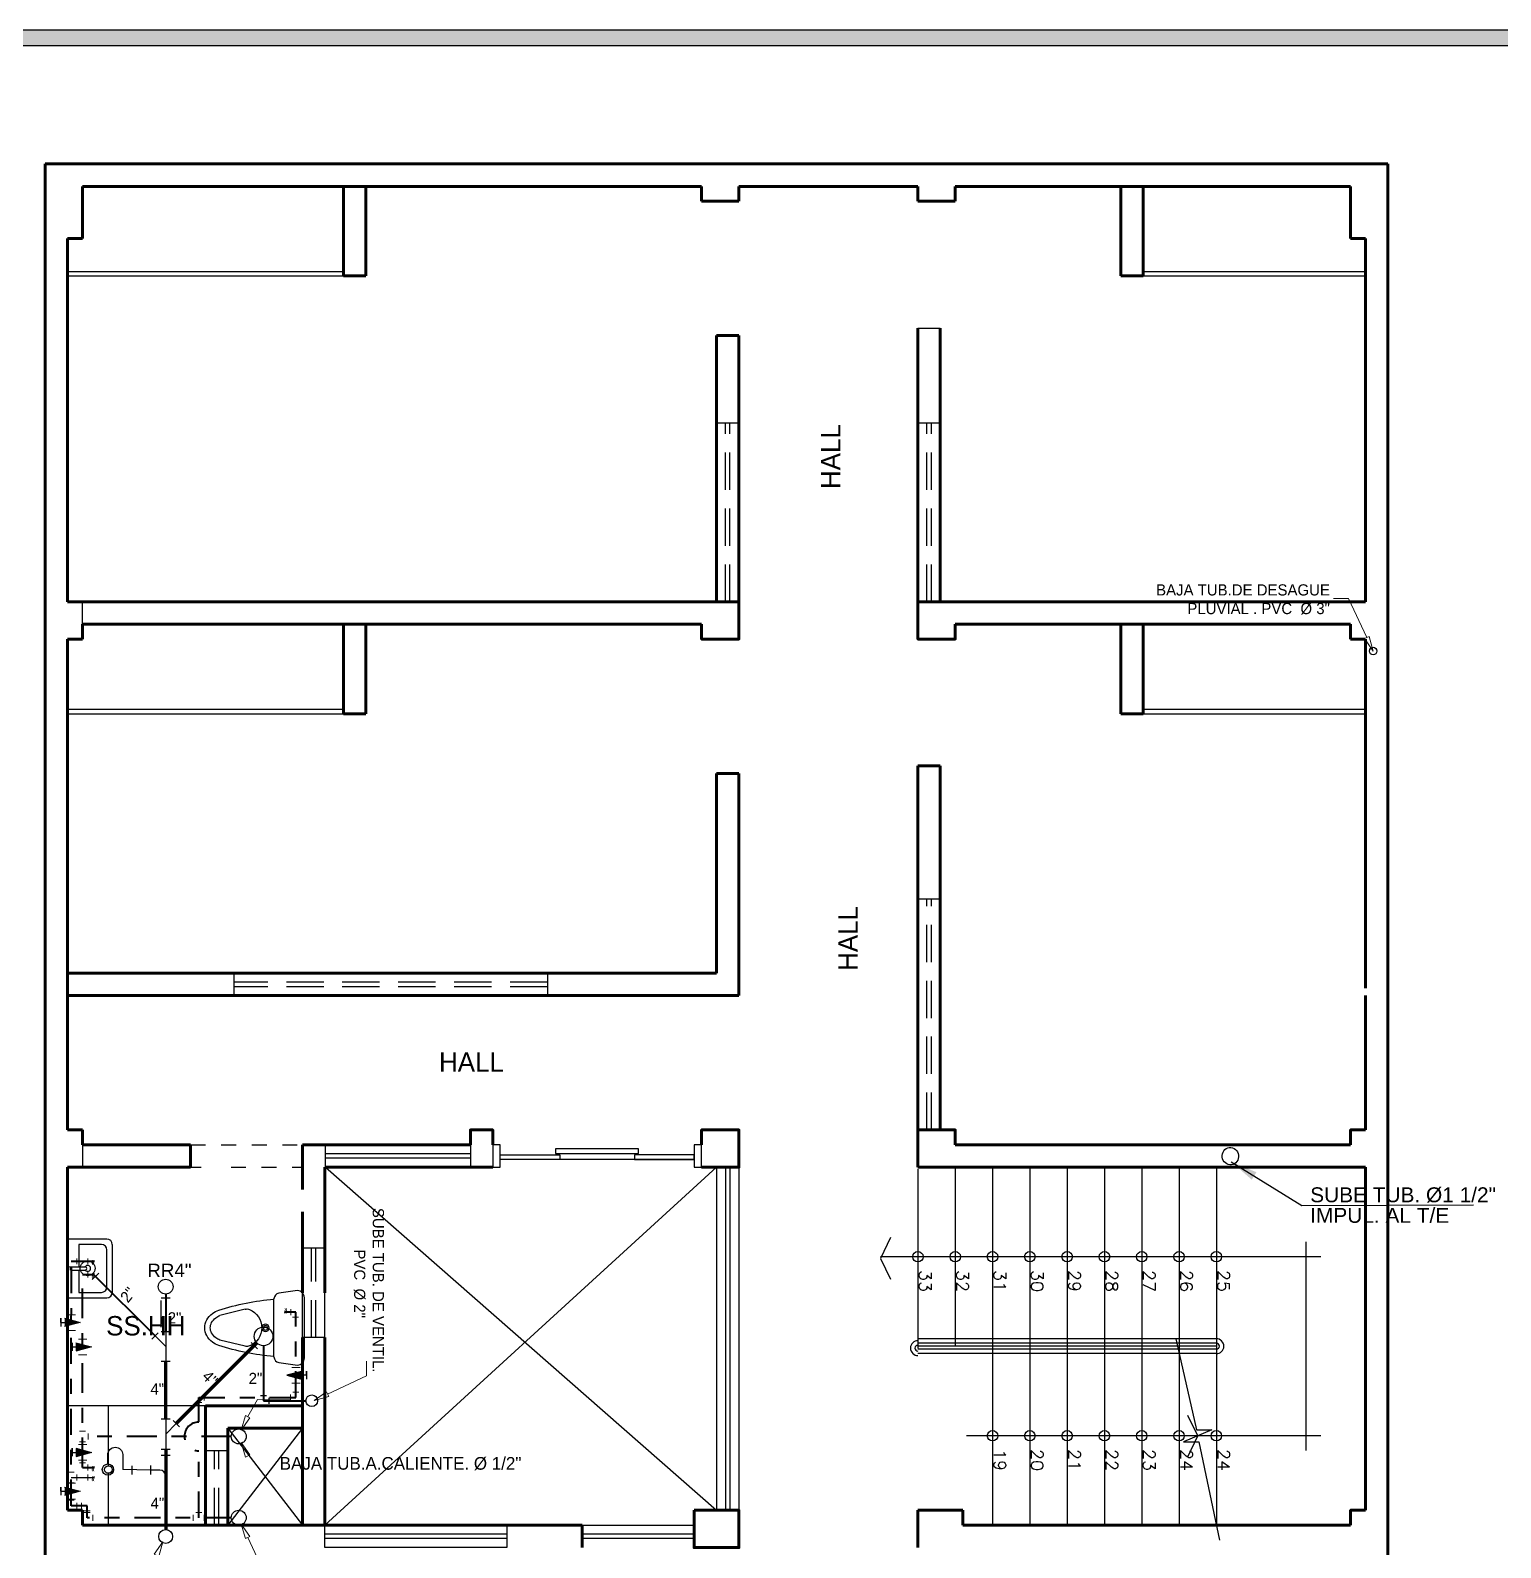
# Model space of a CAD drawing. Header units: metres. Extents: x 1996 to 3973, y 1777 to 3610.
# Drawn here: x 2056.65 to 2066.5, y 1795.23 to 1805.4 of the extents above; entities that cross this region are included whole.
import ezdxf

# ---------------------------------------------------------------- set-up
doc = ezdxf.new("R2010")
doc.units = ezdxf.units.M
for name, pattern in [('ACAD_ISO07W100', [3, 0, -3]), ('DASHDOT', [1, 0.5, -0.25, 0, -0.25]), ('DASHDOT2', [0.5, 0.25, -0.125, 0, -0.125]), ('HIDDEN', [0.375, 0.25, -0.125])]:
    doc.linetypes.add(name, pattern=pattern)
for name, color, linetype in [('0.1', 24, 'Continuous'), ('0.2', 2, 'Continuous'), ('0.3', 3, 'Continuous'), ('0.4', 4, 'Continuous'), ('AMBIENTES', 2, 'Continuous'), ('DESAGUE', 7, 'Continuous'), ('MUEBLES', 2, 'Continuous'), ('muro', 5, 'Continuous'), ('MURO A', 6, 'Continuous'), ('MUROS-ALTOS', 9, 'Continuous'), ('piso', 8, 'Continuous'), ('PROYECCION DE VIGA', 4, 'ACAD_ISO07W100'), ('puertas', 42, 'Continuous'), ('PUNTO DESAGUE', 4, 'Continuous'), ('PUNTOS 0.3', 3, 'Continuous'), ('PUNTOS 0.4', 4, 'Continuous'), ('subtitulos-cori', 3, 'Continuous'), ('TEX', 1, 'Continuous'), ('TEXT', 4, 'Continuous'), ('TEXTO 0.3', 3, 'Continuous'), ('TEXTURA', 21, 'Continuous'), ('tub de  desague', 50, 'Continuous'), ('VIVIENDA1', 7, 'Continuous')]:
    doc.layers.add(name, color=color, linetype=linetype)
for name, color, linetype, lineweight in [('ACCESORIO', 151, 'Continuous', 25), ('Accesorios', 31, 'Continuous', 20), ('Agua', 130, 'Continuous', 25), ('AGUA CALIENTE', 3, 'DASHDOT', 40), ('AGUA FRIA', 4, 'DASHDOT', 40), ('DESAGUE-1', 1, 'Continuous', 70), ('P-SANIT', 21, 'Continuous', 18), ('TEX-CORTE', 31, 'Continuous', 13), ('ventana alta', 210, 'HIDDEN', 25), ('ventana baja', 3, 'Continuous', 25)]:
    doc.layers.add(name, color=color, linetype=linetype, lineweight=lineweight)
doc.styles.add('A-1', font='swissel.ttf', dxfattribs={"height": 0.1})
doc.styles.add('CANGREJO80', font='romans.shx', dxfattribs={"width": 1.08, "height": 0.08})
doc.styles.add('F-80', font='arial.ttf', dxfattribs={"height": 0.1})
doc.styles.add('huber', font='comic.ttf', dxfattribs={"height": 0.13})
doc.styles.add('L-80', font='stylu.ttf', dxfattribs={"height": 0.1})
doc.dimstyles.new('NOTA', dxfattribs={"dimtxt": 0.18, "dimasz": 0.18, "dimexe": 0.08, "dimexo": 0.1, "dimgap": 0.09, "dimtad": 1, "dimtoh": 1, "dimzin": 0, "dimdsep": 46, "dimtxsty": 'L-80', "dimcen": 0.09, "dimdle": 0.1, "dimclrd": 7, "dimclrt": 4, "dimadec": 0, "dimazin": 0, "dimtfac": 1, "dimtofl": 0, "dimtmove": 0, "dimatfit": 3, "dimfxl": 1, "dimtolj": 1, "dimtzin": 0, "dimarcsym": 0})

# ---------------------------------------------------------------- blocks, each defined once
blk = doc.blocks.new('inodoro')
at = {"layer": 'subtitulos-cori'}
for p, q in [((1585.506, 993.252), (1585.506, 993.642)), ((1585.699, 993.572), (1585.868, 993.53)), ((1585.699, 993.324), (1585.868, 993.365))]:
    blk.add_line(p, q, dxfattribs=at)
for points in [[(1585.506, 993.252, -0.375116), (1585.473, 993.214), (1585.349, 993.197, -0.414214), (1585.302, 993.245), (1585.302, 993.649, -0.414214), (1585.349, 993.697), (1585.473, 993.68, -0.374475), (1585.506, 993.642)], [(1585.876, 993.328, 0.072735), (1585.919, 993.351, 0.106053), (1585.957, 993.395, 0.126698), (1585.97, 993.447, 0.126698), (1585.957, 993.5, 0.106053), (1585.919, 993.543, 0.072735), (1585.876, 993.566, 0.075527)], [(1585.868, 993.365, 0.063348), (1585.896, 993.381, 0.106053), (1585.924, 993.413, 0.126698), (1585.933, 993.447, 0.126698), (1585.924, 993.482, 0.106053), (1585.896, 993.514, 0.063348), (1585.868, 993.53, 0.032432)]]:
    blk.add_lwpolyline(points, format="xyb", dxfattribs=at)
for radius in [0.0243, 0.0144]:
    blk.add_circle((1585.563, 993.447), radius, dxfattribs=at)
for centre, radius, start, end in [((1585.364, 991.935), 1.71, 72.5571, 85.242), ((1585.72, 993.448), 0.132, 112.0061, 248.1601), ((1585.688, 993.527), 0.0465, 75.9208, 112.0061), ((1585.361, 994.971), 1.722, 274.8314, 287.4286), ((1585.688, 993.369), 0.0465, 248.1601, 283.4542)]:
    blk.add_arc(centre, radius, start, end, dxfattribs=at)
blk = doc.blocks.new('lavatorio')
at = {"layer": 'P-SANIT', "lineweight": 25}
for p, q in [((1585.563, 994.244), (1585.302, 994.244)), ((1585.527, 994.208), (1585.375, 994.208)), ((1585.375, 994.208), (1585.375, 994.058)), ((1585.563, 993.923), (1585.563, 994.171)), ((1585.6, 993.887), (1585.6, 994.208)), ((1585.32, 994.058), (1585.417, 994.058)), ((1585.32, 994.036), (1585.32, 994.058)), ((1585.32, 994.036), (1585.417, 994.036)), ((1585.32, 994.036), (1585.417, 994.036)), ((1585.375, 994.036), (1585.375, 993.887)), ((1585.302, 993.85), (1585.563, 993.85)), ((1585.375, 993.887), (1585.527, 993.887))]:
    blk.add_line(p, q, dxfattribs=at)
for centre, radius, start, end in [((1585.527, 994.171), 0.0364, 0, 90), ((1585.563, 994.208), 0.0364, 0, 90), ((1585.434, 994.048), 0.0198, 215.0613, 148.7211), ((1585.418, 994.047), 0.0111, 260.6904, 99.3096), ((1585.527, 993.923), 0.0364, 270, 0), ((1585.563, 993.887), 0.0364, 270, 0)]:
    blk.add_arc(centre, radius, start, end, dxfattribs=at)
blk = doc.blocks.new('_ClosedBlank')
at = {"layer": 'TEXT', "color": 0, "lineweight": -2}
for p, q in [((-1, 0.17), (0, 0)), ((-1, 0.17), (-1, -0.17)), ((0, 0), (-1, -0.17))]:
    blk.add_line(p, q, dxfattribs=at)
blk = doc.blocks.new('TERM AGUA')
at = {"layer": 'Agua', "lineweight": 0, "style": 'A-1'}
for p in [(2308.207, 1139.776), (2308.216, 1139.776)]:
    blk.add_text('~', height=0.05, rotation=86.0206, dxfattribs=at).set_placement(p)
blk = doc.blocks.new('Y0.8')
at = {"color": 4}
for p, q in [((-0.03, 0.1), (0.03, 0.1)), ((0.03, -0.1), (-0.03, -0.1)), ((0.092, -0.05), (0.05, -0.092))]:
    blk.add_line(p, q, dxfattribs=at)
at = {"color": 6}
for p, q in [((0, -0.1), (0, 0.1)), ((0, 0), (0.071, -0.071))]:
    blk.add_line(p, q, dxfattribs=at)
blk = doc.blocks.new('FLECHA')
blk.add_hatch(color=256).paths.add_polyline_path([(0.1, -0.05), (0.05, -0.05), (0.05, -0.25)])
blk.add_line((0.05, -0.25), (0.05, 0.25))
blk = doc.blocks.new('li')
at = {"layer": 'TEX-CORTE', "color": 14}
blk.add_lwpolyline([(0.043, 0.09), (0.166, 0.353), (0.266, 0.353)], dxfattribs=at)
at = {"layer": 'TEX-CORTE', "color": 14, "xscale": 0.1, "yscale": 0.1, "zscale": 0.1, "rotation": 244.7908177663999}
blk.add_blockref('_ClosedBlank', (0, 0), dxfattribs=at)

msp = doc.modelspace()

# ---------------------------------------------------------------- hatches: boundary and pattern name
h = msp.add_hatch(color=6)
h.dxf.hatch_style = 1
h.set_gradient(color1=(255, 0, 255), color2=(255, 51, 255), one_color=1, tint=0.6, name='CYLINDER')
h.paths.add_polyline_path([(2084.918, 1776.779), (2084.918, 1805.399), (2044.852, 1805.399), (2044.852, 1776.779)])
h.paths.add_polyline_path([(2084.814, 1776.888), (2084.814, 1805.294), (2044.957, 1805.294), (2044.957, 1776.888)], flags=16)
at = {"layer": 'ACCESORIO'}
for points in [[(2056.877, 1796.709), (2056.877, 1796.765), (2056.983, 1796.737)], [(2056.877, 1796.709), (2056.877, 1796.765), (2056.983, 1796.737)], [(2056.952, 1796.545), (2056.952, 1796.601), (2057.058, 1796.573)], [(2056.952, 1796.545), (2056.952, 1796.601), (2057.058, 1796.573)], [(2058.474, 1796.354), (2058.474, 1796.411), (2058.368, 1796.383)], [(2058.474, 1796.354), (2058.474, 1796.411), (2058.368, 1796.383)], [(2056.952, 1795.837), (2056.952, 1795.894), (2057.058, 1795.865)], [(2056.952, 1795.837), (2056.952, 1795.894), (2057.058, 1795.865)], [(2056.877, 1795.578), (2056.877, 1795.634), (2056.982, 1795.606)], [(2056.877, 1795.578), (2056.877, 1795.634), (2056.982, 1795.606)]]:
    msp.add_hatch(color=256, dxfattribs=at).paths.add_polyline_path(points)

# ---------------------------------------------------------------- linework, layer by layer
for p, q in [((2062.597, 1803.403), (2062.747, 1803.403)), ((2056.997, 1801.418), (2056.997, 1801.568)), ((2056.997, 1797.928), (2056.997, 1797.778))]:
    msp.add_line(p, q)
at = {"color": 234}
for p, q in [((2059.597, 1797.868), (2058.627, 1797.868)), ((2059.597, 1797.838), (2058.627, 1797.838)), ((2061.307, 1797.778), (2061.307, 1795.478)), ((2061.337, 1797.778), (2061.337, 1795.478)), ((2059.842, 1795.318), (2058.622, 1795.318)), ((2059.842, 1795.288), (2058.622, 1795.288)), ((2061.097, 1795.318), (2060.347, 1795.318)), ((2061.097, 1795.288), (2060.347, 1795.288))]:
    msp.add_line(p, q, dxfattribs=at)
at = {"color": 4}
for p, q in [((2057.525, 1795.848), (2057.585, 1795.848)), ((2057.455, 1795.718), (2057.455, 1795.778))]:
    msp.add_line(p, q, dxfattribs=at)
at = {"color": 6}
for p, q in [((2057.555, 1795.648), (2057.555, 1795.848)), ((2057.515, 1795.748), (2057.455, 1795.748))]:
    msp.add_line(p, q, dxfattribs=at)
msp.add_arc((2057.515, 1795.708), 0.04, 0, 90, dxfattribs=at)
at = {"layer": '0.1'}
for p, q in [((2062.597, 1797.765), (2062.597, 1796.565)), ((2062.847, 1797.778), (2062.847, 1796.578)), ((2063.097, 1797.778), (2063.097, 1796.578)), ((2063.347, 1797.778), (2063.347, 1796.578)), ((2063.597, 1797.778), (2063.597, 1796.578)), ((2063.847, 1797.778), (2063.847, 1796.578)), ((2064.097, 1797.778), (2064.097, 1796.578)), ((2064.347, 1797.778), (2064.347, 1796.578)), ((2064.597, 1797.778), (2064.597, 1796.578)), ((2065.197, 1797.278), (2065.197, 1795.878)), ((2065.297, 1797.178), (2062.347, 1797.178)), ((2064.597, 1796.578), (2062.597, 1796.578)), ((2063.097, 1796.578), (2063.097, 1795.378)), ((2063.347, 1796.578), (2063.347, 1795.378)), ((2063.597, 1796.578), (2063.597, 1795.378)), ((2063.847, 1796.578), (2063.847, 1795.378)), ((2064.097, 1796.578), (2064.097, 1795.378)), ((2064.347, 1796.578), (2064.347, 1795.378)), ((2064.597, 1796.578), (2064.597, 1795.378)), ((2057.171, 1795.776), (2057.171, 1796.178)), ((2065.297, 1795.978), (2062.922, 1795.978)), ((2057.171, 1795.378), (2057.171, 1795.726))]:
    msp.add_line(p, q, dxfattribs=at)
at = {"layer": '0.1', "color": 214}
msp.add_lwpolyline([(2064.326, 1796.628), (2064.464, 1796.017), (2064.567, 1796.018), (2064.377, 1795.937), (2064.48, 1795.938), (2064.618, 1795.278)], dxfattribs=at)
at = {"layer": '0.1'}
msp.add_circle((2057.171, 1795.751), 0.025, dxfattribs=at)
at = {"layer": '0.2', "ltscale": 50}
for p, q in [((2064.597, 1796.628), (2062.597, 1796.628)), ((2064.597, 1796.598), (2062.597, 1796.598)), ((2064.597, 1796.558), (2062.597, 1796.558)), ((2064.597, 1796.528), (2062.597, 1796.528))]:
    msp.add_line(p, q, dxfattribs=at)
at = {"layer": '0.2'}
msp.add_line((2057.822, 1796.178), (2056.897, 1796.178), dxfattribs=at)
at = {"layer": '0.2', "ltscale": 50}
for centre, radius, start, end in [((2062.597, 1796.565), 0.05, 90, 270), ((2062.597, 1796.565), 0.02, 90, 270), ((2064.597, 1796.578), 0.05, 270, 90), ((2064.597, 1796.578), 0.02, 270, 90)]:
    msp.add_arc(centre, radius, start, end, dxfattribs=at)
at = {"layer": '0.3'}
for centre, radius in [((2062.597, 1797.178), 0.035), ((2062.847, 1797.178), 0.035), ((2063.097, 1797.178), 0.035), ((2063.347, 1797.178), 0.035), ((2063.597, 1797.178), 0.035), ((2063.847, 1797.178), 0.035), ((2064.097, 1797.178), 0.035), ((2064.347, 1797.178), 0.035), ((2064.597, 1797.178), 0.035), ((2058.045, 1795.973), 0.05), ((2063.097, 1795.978), 0.035), ((2063.347, 1795.978), 0.035), ((2063.597, 1795.978), 0.035), ((2063.847, 1795.978), 0.035), ((2064.097, 1795.978), 0.035), ((2064.347, 1795.978), 0.035), ((2064.597, 1795.978), 0.035)]:
    msp.add_circle(centre, radius, dxfattribs=at)
at = {"layer": '0.3', "color": 2}
msp.add_circle((2058.045, 1795.428), 0.05, dxfattribs=at)
at = {"layer": '0.4'}
for points in [[(2062.413, 1797.307), (2062.347, 1797.165), (2062.413, 1797.028)], [(2064.406, 1795.836), (2064.472, 1795.978), (2064.406, 1796.114)]]:
    msp.add_lwpolyline(points, dxfattribs=at)
at = {"layer": 'ACCESORIO'}
for p, q in [((2056.853, 1796.737), (2056.853, 1796.765)), ((2056.853, 1796.765), (2056.853, 1796.711)), ((2056.877, 1796.765), (2056.983, 1796.737)), ((2056.877, 1796.765), (2056.983, 1796.737)), ((2056.853, 1796.737), (2056.877, 1796.737)), ((2056.853, 1796.737), (2056.877, 1796.737)), ((2056.983, 1796.737), (2056.877, 1796.709)), ((2056.983, 1796.737), (2056.877, 1796.709)), ((2056.928, 1796.573), (2056.928, 1796.601)), ((2056.928, 1796.601), (2056.928, 1796.547)), ((2056.928, 1796.573), (2056.952, 1796.573)), ((2056.928, 1796.573), (2056.952, 1796.573)), ((2056.952, 1796.601), (2057.058, 1796.573)), ((2056.952, 1796.601), (2057.058, 1796.573)), ((2057.058, 1796.573), (2056.952, 1796.545)), ((2057.058, 1796.573), (2056.952, 1796.545)), ((2058.474, 1796.411), (2058.368, 1796.383)), ((2058.474, 1796.411), (2058.368, 1796.383)), ((2058.368, 1796.383), (2058.474, 1796.354)), ((2058.368, 1796.383), (2058.474, 1796.354)), ((2058.498, 1796.383), (2058.474, 1796.383)), ((2058.498, 1796.383), (2058.474, 1796.383)), ((2058.498, 1796.383), (2058.498, 1796.411)), ((2058.498, 1796.411), (2058.498, 1796.357)), ((2056.928, 1795.865), (2056.928, 1795.894)), ((2056.928, 1795.894), (2056.928, 1795.84)), ((2056.928, 1795.865), (2056.952, 1795.865)), ((2056.928, 1795.865), (2056.952, 1795.865)), ((2056.952, 1795.894), (2057.058, 1795.865)), ((2056.952, 1795.894), (2057.058, 1795.865)), ((2057.058, 1795.865), (2056.952, 1795.837)), ((2057.058, 1795.865), (2056.952, 1795.837)), ((2056.852, 1795.606), (2056.852, 1795.634)), ((2056.852, 1795.634), (2056.852, 1795.58)), ((2056.852, 1795.606), (2056.877, 1795.606)), ((2056.852, 1795.606), (2056.877, 1795.606)), ((2056.877, 1795.634), (2056.982, 1795.606)), ((2056.877, 1795.634), (2056.982, 1795.606)), ((2056.982, 1795.606), (2056.877, 1795.578)), ((2056.982, 1795.606), (2056.877, 1795.578))]:
    msp.add_line(p, q, dxfattribs=at)
msp.add_circle((2065.648, 1801.238), 0.025, dxfattribs=at)
at = {"layer": 'Accesorios'}
for p, q in [((2056.902, 1797.111), (2056.942, 1797.111)), ((2056.959, 1797.127), (2056.959, 1797.167)), ((2057.034, 1797.127), (2057.034, 1797.167)), ((2057.034, 1797.167), (2057.034, 1797.127)), ((2057.034, 1797.127), (2057.034, 1797.167)), ((2057.034, 1797.167), (2057.034, 1797.127)), ((2057.034, 1797.038), (2057.034, 1797.078)), ((2057.034, 1797.078), (2057.034, 1797.038)), ((2057.034, 1797.038), (2057.034, 1797.078)), ((2057.034, 1797.078), (2057.034, 1797.038)), ((2056.895, 1796.789), (2056.951, 1796.789)), ((2058.394, 1796.787), (2058.394, 1796.827)), ((2058.394, 1796.827), (2058.394, 1796.787)), ((2058.394, 1796.787), (2058.394, 1796.827)), ((2058.394, 1796.827), (2058.394, 1796.787)), ((2058.445, 1796.773), (2058.405, 1796.773)), ((2058.445, 1796.773), (2058.405, 1796.773)), ((2056.895, 1796.684), (2056.951, 1796.684)), ((2056.895, 1796.684), (2056.951, 1796.684)), ((2056.97, 1796.625), (2057.026, 1796.625)), ((2056.97, 1796.52), (2057.026, 1796.52)), ((2056.97, 1796.52), (2057.026, 1796.52)), ((2058.456, 1796.435), (2058.4, 1796.435)), ((2057.813, 1796.215), (2057.813, 1796.255)), ((2058.392, 1796.214), (2058.392, 1796.254)), ((2058.392, 1796.254), (2058.392, 1796.214)), ((2058.456, 1796.33), (2058.4, 1796.33)), ((2058.456, 1796.33), (2058.4, 1796.33)), ((2058.408, 1796.27), (2058.448, 1796.27)), ((2057.797, 1796.2), (2057.757, 1796.2)), ((2057.757, 1796.2), (2057.797, 1796.2)), ((2056.978, 1796.009), (2057.018, 1796.009)), ((2057.035, 1795.953), (2057.035, 1795.993)), ((2056.97, 1795.918), (2057.026, 1795.918)), ((2056.978, 1795.938), (2057.018, 1795.938)), ((2056.97, 1795.813), (2057.026, 1795.813)), ((2056.97, 1795.813), (2057.026, 1795.813)), ((2057.018, 1795.796), (2056.978, 1795.796)), ((2057.034, 1795.745), (2057.034, 1795.785)), ((2057.034, 1795.785), (2057.034, 1795.745)), ((2057.034, 1795.745), (2057.034, 1795.785)), ((2057.034, 1795.785), (2057.034, 1795.745)), ((2056.894, 1795.659), (2056.951, 1795.659)), ((2056.902, 1795.734), (2056.942, 1795.734)), ((2056.902, 1795.663), (2056.942, 1795.663)), ((2056.959, 1795.678), (2056.959, 1795.718)), ((2057.034, 1795.678), (2057.034, 1795.718)), ((2057.034, 1795.718), (2057.034, 1795.678)), ((2057.034, 1795.678), (2057.034, 1795.718)), ((2057.034, 1795.718), (2057.034, 1795.678)), ((2056.894, 1795.553), (2056.951, 1795.553)), ((2056.894, 1795.553), (2056.951, 1795.553)), ((2056.902, 1795.545), (2056.942, 1795.545)), ((2056.959, 1795.489), (2056.959, 1795.529)), ((2056.992, 1795.489), (2056.992, 1795.529)), ((2057.009, 1795.474), (2057.049, 1795.474)), ((2057.009, 1795.464), (2057.049, 1795.464)), ((2057.066, 1795.408), (2057.066, 1795.448)), ((2057.74, 1795.408), (2057.74, 1795.448)), ((2057.757, 1795.464), (2057.797, 1795.464)), ((2057.813, 1795.408), (2057.813, 1795.448))]:
    msp.add_line(p, q, dxfattribs=at)
at = {"layer": 'Agua'}
for p, q in [((2056.998, 1795.765), (2057.076, 1795.765)), ((2056.922, 1795.698), (2057.076, 1795.698)), ((2056.922, 1795.698), (2057.076, 1795.698))]:
    msp.add_line(p, q, dxfattribs=at)
at = {"layer": 'Agua', "color": 6}
msp.add_circle((2057.555, 1795.302), 0.0465, dxfattribs=at)
at = {"layer": 'AGUA CALIENTE', "linetype": 'DASHDOT2', "ltscale": 0.8}
for p, q in [((2056.998, 1795.765), (2056.998, 1797.058)), ((2056.998, 1797.058), (2057.076, 1797.058)), ((2056.998, 1797.058), (2057.076, 1797.058)), ((2057.995, 1795.973), (2056.998, 1795.973)), ((2056.998, 1795.765), (2057.076, 1795.765))]:
    msp.add_line(p, q, dxfattribs=at)
at = {"layer": 'AGUA FRIA', "ltscale": 0.35}
for p, q in [((2056.922, 1795.509), (2056.923, 1797.147)), ((2056.922, 1797.147), (2057.076, 1797.147)), ((2056.922, 1797.147), (2057.076, 1797.147)), ((2058.428, 1796.807), (2058.352, 1796.807)), ((2058.428, 1796.807), (2058.352, 1796.807)), ((2058.428, 1796.235), (2058.428, 1796.807)), ((2057.777, 1796.235), (2058.428, 1796.235)), ((2057.777, 1796.07), (2057.777, 1796.235)), ((2057.777, 1795.428), (2057.777, 1795.877)), ((2057.029, 1795.509), (2056.922, 1795.509)), ((2057.029, 1795.428), (2057.029, 1795.509)), ((2057.995, 1795.428), (2057.029, 1795.428))]:
    msp.add_line(p, q, dxfattribs=at)
msp.add_arc((2057.777, 1795.973), 0.0963, 90, 270, dxfattribs=at)
at = {"layer": 'DESAGUE', "color": 2}
msp.add_ellipse((2064.691, 1797.852), major_axis=(-0.0072, 0.0578), ratio=0.946116, start_param=-1.570796, end_param=4.712389, dxfattribs=at)
at = {"layer": 'DESAGUE-1'}
for p, q in [((2057.626, 1796.059), (2058.167, 1796.6)), ((2057.555, 1796.088), (2057.555, 1796.476)), ((2057.555, 1795.888), (2057.555, 1795.349))]:
    msp.add_line(p, q, dxfattribs=at)
at = {"layer": 'MUEBLES', "color": 216}
for p, q in [((2056.897, 1803.783), (2058.747, 1803.783)), ((2064.106, 1803.783), (2065.597, 1803.783)), ((2056.897, 1803.753), (2058.747, 1803.753)), ((2064.106, 1803.753), (2065.597, 1803.753)), ((2056.897, 1800.848), (2058.747, 1800.848)), ((2064.106, 1800.848), (2065.597, 1800.848)), ((2056.897, 1800.818), (2058.747, 1800.818)), ((2064.106, 1800.818), (2065.597, 1800.818))]:
    msp.add_line(p, q, dxfattribs=at)
at = {"layer": 'muro', "lineweight": 60}
for p, q in [((2056.747, 1804.503), (2065.747, 1804.503)), ((2056.747, 1804.503), (2056.747, 1802.703)), ((2065.747, 1804.503), (2065.747, 1802.703)), ((2056.997, 1804.353), (2061.147, 1804.353)), ((2056.997, 1804.353), (2056.997, 1804.003)), ((2058.747, 1804.353), (2058.747, 1803.753)), ((2058.897, 1803.753), (2058.897, 1804.353)), ((2061.147, 1804.253), (2061.147, 1804.353)), ((2061.397, 1804.353), (2062.597, 1804.353)), ((2061.397, 1804.353), (2061.397, 1804.253)), ((2062.597, 1804.253), (2062.597, 1804.353)), ((2062.847, 1804.353), (2065.497, 1804.353)), ((2062.847, 1804.353), (2062.847, 1804.253)), ((2063.956, 1804.353), (2063.956, 1803.753)), ((2064.106, 1803.753), (2064.106, 1804.353)), ((2065.497, 1804.003), (2065.497, 1804.353)), ((2061.397, 1804.253), (2061.147, 1804.253)), ((2062.847, 1804.253), (2062.597, 1804.253)), ((2056.897, 1804.003), (2056.897, 1802.703)), ((2056.997, 1804.003), (2056.897, 1804.003)), ((2065.597, 1804.003), (2065.497, 1804.003)), ((2065.597, 1804.003), (2065.597, 1802.703)), ((2058.747, 1803.753), (2058.897, 1803.753)), ((2063.956, 1803.753), (2064.106, 1803.753)), ((2062.597, 1801.568), (2062.597, 1803.403)), ((2062.747, 1801.568), (2062.747, 1803.403)), ((2061.247, 1803.353), (2061.247, 1801.568)), ((2061.397, 1803.353), (2061.247, 1803.353)), ((2061.397, 1803.353), (2061.397, 1801.568)), ((2056.747, 1786.503), (2056.747, 1802.703)), ((2056.897, 1801.568), (2056.897, 1802.703)), ((2065.597, 1802.703), (2065.597, 1801.568)), ((2065.747, 1802.703), (2065.747, 1786.503)), ((2056.897, 1801.568), (2056.997, 1801.568)), ((2056.997, 1801.568), (2061.147, 1801.568)), ((2062.847, 1801.568), (2065.497, 1801.568)), ((2065.497, 1801.568), (2065.597, 1801.568)), ((2056.997, 1801.418), (2056.997, 1801.318)), ((2056.997, 1801.418), (2061.147, 1801.418)), ((2058.747, 1801.418), (2058.747, 1800.818)), ((2058.897, 1800.818), (2058.897, 1801.418)), ((2062.847, 1801.418), (2065.497, 1801.418)), ((2063.956, 1801.418), (2063.956, 1800.818)), ((2064.106, 1800.818), (2064.106, 1801.418)), ((2065.497, 1801.318), (2065.497, 1801.418)), ((2056.897, 1800.553), (2056.897, 1801.318)), ((2056.997, 1801.318), (2056.897, 1801.318)), ((2061.247, 1801.318), (2061.247, 1801.321)), ((2061.397, 1801.318), (2061.397, 1801.321)), ((2065.594, 1801.318), (2065.497, 1801.318)), ((2065.597, 1801.318), (2065.597, 1800.553)), ((2058.747, 1800.818), (2058.897, 1800.818)), ((2063.956, 1800.818), (2064.106, 1800.818)), ((2056.897, 1798.028), (2056.897, 1800.581)), ((2065.597, 1800.553), (2065.597, 1798.978)), ((2062.597, 1798.028), (2062.597, 1800.468)), ((2062.597, 1800.468), (2062.747, 1800.468)), ((2062.747, 1798.028), (2062.747, 1800.468)), ((2061.247, 1799.078), (2061.247, 1800.418)), ((2061.397, 1800.418), (2061.247, 1800.418)), ((2061.397, 1798.928), (2061.397, 1800.418)), ((2061.247, 1799.078), (2056.897, 1799.078)), ((2061.397, 1798.928), (2056.897, 1798.928)), ((2065.597, 1798.928), (2065.597, 1798.028)), ((2056.747, 1797.778), (2056.747, 1798.028)), ((2056.897, 1798.028), (2056.897, 1798.078)), ((2056.997, 1798.028), (2056.897, 1798.028)), ((2056.997, 1798.028), (2056.997, 1797.928)), ((2065.497, 1798.028), (2065.597, 1798.028)), ((2065.497, 1797.928), (2065.497, 1798.028)), ((2065.747, 1798.028), (2065.747, 1797.778)), ((2056.997, 1797.928), (2057.722, 1797.928)), ((2057.722, 1797.928), (2057.722, 1797.778)), ((2058.472, 1797.928), (2059.597, 1797.928)), ((2058.472, 1797.628), (2058.472, 1797.928)), ((2062.847, 1797.928), (2065.497, 1797.928)), ((2056.897, 1795.478), (2056.897, 1797.778)), ((2056.897, 1795.478), (2056.897, 1797.778)), ((2056.997, 1797.778), (2056.897, 1797.778)), ((2056.997, 1797.778), (2057.722, 1797.778)), ((2058.622, 1797.778), (2059.747, 1797.778)), ((2058.622, 1796.936), (2058.622, 1797.778)), ((2062.747, 1797.778), (2065.597, 1797.778)), ((2065.597, 1797.778), (2065.497, 1797.778)), ((2065.597, 1797.778), (2065.597, 1795.478)), ((2058.472, 1796.936), (2058.472, 1797.478)), ((2058.472, 1796.028), (2058.472, 1796.636)), ((2058.622, 1796.636), (2058.622, 1795.378)), ((2058.622, 1796.636), (2058.622, 1795.378)), ((2058.472, 1796.178), (2057.822, 1796.178)), ((2057.822, 1796.178), (2057.822, 1795.378)), ((2058.472, 1796.028), (2057.972, 1796.028)), ((2057.972, 1796.028), (2057.972, 1795.378)), ((2058.472, 1795.378), (2058.472, 1796.028)), ((2058.472, 1795.378), (2058.472, 1796.028)), ((2056.897, 1795.478), (2056.997, 1795.478)), ((2056.997, 1795.478), (2056.997, 1795.378)), ((2062.597, 1795.228), (2062.597, 1795.478)), ((2062.597, 1795.478), (2062.897, 1795.478)), ((2062.897, 1795.478), (2062.897, 1795.378)), ((2060.347, 1795.378), (2056.997, 1795.378)), ((2060.347, 1795.228), (2060.347, 1795.378)), ((2062.897, 1795.378), (2064.056, 1795.378)), ((2064.056, 1795.378), (2065.497, 1795.378))]:
    msp.add_line(p, q, dxfattribs=at)
for points in [[(2061.147, 1801.568), (2061.397, 1801.568), (2061.397, 1801.318), (2061.147, 1801.318), (2061.147, 1801.418)], [(2062.847, 1801.418), (2062.847, 1801.318), (2062.597, 1801.318), (2062.597, 1801.568), (2062.847, 1801.568)], [(2065.747, 1800.553), (2065.747, 1800.303)], [(2059.747, 1797.928), (2059.747, 1798.028), (2059.597, 1798.028), (2059.597, 1797.928)], [(2061.147, 1797.928), (2061.147, 1798.028), (2061.397, 1798.028)], [(2061.397, 1798.028), (2061.397, 1798.028), (2061.397, 1797.778), (2061.147, 1797.778)], [(2062.597, 1797.778), (2062.597, 1798.028)], [(2062.597, 1798.028), (2062.847, 1798.028), (2062.847, 1797.928)], [(2065.497, 1797.928), (2065.497, 1798.028), (2065.597, 1798.028)], [(2059.597, 1797.778), (2059.597, 1797.778), (2059.747, 1797.778)], [(2062.847, 1797.778), (2062.847, 1797.778), (2062.597, 1797.778)], [(2065.497, 1795.378), (2065.497, 1795.478), (2065.597, 1795.478)]]:
    msp.add_lwpolyline(points, dxfattribs=at)
msp.add_lwpolyline([(2061.097, 1795.478), (2061.397, 1795.478), (2061.397, 1795.228), (2061.097, 1795.228)], close=True, dxfattribs=at)
at = {"layer": 'MURO A', "ltscale": 0.1}
msp.add_line((2059.747, 1797.928), (2059.747, 1797.778), dxfattribs=at)
at = {"layer": 'piso'}
for p, q in [((2058.622, 1795.378), (2061.247, 1797.778)), ((2058.627, 1797.778), (2061.247, 1795.478)), ((2057.972, 1796.028), (2058.472, 1795.378)), ((2058.472, 1796.028), (2057.972, 1795.378))]:
    msp.add_line(p, q, dxfattribs=at)
at = {"layer": 'PROYECCION DE VIGA', "ltscale": 0.035}
for p, q in [((2057.722, 1797.928), (2058.472, 1797.928)), ((2057.722, 1797.778), (2057.793, 1797.778)), ((2057.993, 1797.778), (2058.472, 1797.778))]:
    msp.add_line(p, q, dxfattribs=at)
at = {"layer": 'puertas', "ltscale": 0.5}
for points in [[(2059.797, 1797.928), (2059.747, 1797.928), (2059.747, 1797.778), (2059.797, 1797.778)], [(2061.147, 1797.928), (2061.097, 1797.928), (2061.097, 1797.778), (2061.147, 1797.778)]]:
    msp.add_lwpolyline(points, close=True, dxfattribs=at)
at = {"layer": 'puertas', "color": 252, "ltscale": 0.5}
for points in [[(2060.168, 1797.9), (2060.168, 1797.87), (2060.723, 1797.87), (2060.723, 1797.9)], [(2059.797, 1797.83), (2059.797, 1797.86), (2060.197, 1797.86), (2060.197, 1797.83)], [(2061.097, 1797.83), (2061.097, 1797.86), (2060.697, 1797.86), (2060.697, 1797.83)]]:
    msp.add_lwpolyline(points, close=True, dxfattribs=at)
at = {"layer": 'PUNTO DESAGUE'}
msp.add_line((2057.328, 1795.777), (2057.328, 1795.717), dxfattribs=at)
at = {"layer": 'PUNTOS 0.3', "color": 114}
msp.add_line((2058.17, 1796.561), (2058.128, 1796.603), dxfattribs=at)
msp.add_lwpolyline([(2057.167, 1795.789), (2057.167, 1795.851, -1), (2057.267, 1795.851), (2057.267, 1795.752)], format="xyb", dxfattribs=at)
for centre, radius in [((2057.032, 1797.1), 0.05), ((2057.555, 1796.977), 0.05), ((2058.211, 1796.644), 0.0625), ((2057.168, 1795.751), 0.0375)]:
    msp.add_circle(centre, radius, dxfattribs=at)
at = {"layer": 'PUNTOS 0.3', "color": 6, "lineweight": 30}
msp.add_circle((2058.534, 1796.212), 0.0393, dxfattribs=at)
at = {"layer": 'PUNTOS 0.4'}
for p, q in [((2057.063, 1797.025), (2057.106, 1797.068)), ((2057.525, 1796.902), (2057.585, 1796.902)), ((2058.191, 1796.247), (2058.231, 1796.247)), ((2058.248, 1796.191), (2058.248, 1796.231)), ((2058.468, 1796.19), (2058.468, 1796.23))]:
    msp.add_line(p, q, dxfattribs=at)
at = {"layer": 'TEX-CORTE', "color": 14}
msp.add_lwpolyline([(2058.105, 1796.106), (2058.171, 1796.221), (2058.394, 1796.223)], dxfattribs=at)
at = {"layer": 'TEXTURA', "ltscale": 0.1}
msp.add_line((2061.097, 1797.83), (2059.797, 1797.83), dxfattribs=at)
at = {"layer": 'tub de  desague', "color": 2, "lineweight": 40}
for p, q in [((2057.484, 1796.647), (2057.067, 1797.064)), ((2057.555, 1796.927), (2057.555, 1796.676)), ((2058.211, 1796.582), (2058.211, 1796.211)), ((2058.211, 1796.211), (2058.495, 1796.211))]:
    msp.add_line(p, q, dxfattribs=at)
at = {"layer": 'tub de  desague', "color": 2}
msp.add_line((2057.455, 1795.748), (2057.267, 1795.752), dxfattribs=at)
at = {"layer": 'ventana alta', "color": 234}
for p, q in [((2061.307, 1801.568), (2061.307, 1802.768)), ((2061.337, 1801.568), (2061.337, 1802.768)), ((2062.657, 1801.568), (2062.657, 1802.768)), ((2062.687, 1801.568), (2062.687, 1802.768)), ((2062.657, 1798.028), (2062.657, 1799.578)), ((2062.687, 1798.028), (2062.687, 1799.578)), ((2060.114, 1799.018), (2058.014, 1799.018)), ((2060.114, 1798.988), (2058.014, 1798.988)), ((2058.532, 1796.636), (2058.532, 1797.236)), ((2058.562, 1796.636), (2058.562, 1797.236)), ((2057.882, 1795.378), (2057.882, 1795.878)), ((2057.912, 1795.378), (2057.912, 1795.878))]:
    msp.add_line(p, q, dxfattribs=at)
at = {"layer": 'ventana baja', "color": 3}
for p, q in [((2061.247, 1797.778), (2061.247, 1795.478)), ((2061.397, 1797.778), (2061.397, 1795.478)), ((2058.472, 1796.636), (2058.472, 1797.236)), ((2058.622, 1797.236), (2058.472, 1797.236)), ((2058.622, 1796.636), (2058.622, 1797.236)), ((2058.622, 1796.636), (2058.472, 1796.636)), ((2060.347, 1795.378), (2061.097, 1795.378))]:
    msp.add_line(p, q, dxfattribs=at)
for points in [[(2061.247, 1802.768), (2061.397, 1802.768), (2061.397, 1801.568), (2061.247, 1801.568)], [(2062.597, 1802.768), (2062.747, 1802.768), (2062.747, 1801.568), (2062.597, 1801.568)], [(2062.597, 1799.578), (2062.747, 1799.578), (2062.747, 1798.028), (2062.597, 1798.028)], [(2058.014, 1798.928), (2058.014, 1799.078), (2060.114, 1799.078), (2060.114, 1798.928)], [(2058.627, 1797.778), (2058.627, 1797.928), (2059.597, 1797.928), (2059.597, 1797.778)], [(2057.822, 1795.878), (2057.972, 1795.878), (2057.972, 1795.378), (2057.822, 1795.378)], [(2058.622, 1795.228), (2058.622, 1795.378), (2059.842, 1795.378), (2059.842, 1795.228)]]:
    msp.add_lwpolyline(points, close=True, dxfattribs=at)
at = {"layer": 'VIVIENDA1', "color": 6, "linetype": 'ByBlock', "lineweight": 30}
for points in [[(2084.918, 1776.779), (2084.918, 1805.399), (2044.852, 1805.399), (2044.852, 1776.779)], [(2084.814, 1776.888), (2084.814, 1805.294), (2044.957, 1805.294), (2044.957, 1776.888)]]:
    msp.add_lwpolyline(points, close=True, dxfattribs=at)

# ---------------------------------------------------------------- block references
at = {"xscale": -1}
msp.add_blockref('li', (2065.648, 1801.238), dxfattribs=at)
at = {"xscale": -0.9947260371741975, "yscale": 0.9947260371741975, "zscale": 0.9947260371741975, "rotation": 270}
msp.add_blockref('li', (2058.551, 1796.214), dxfattribs=at)
at = {"xscale": -1, "rotation": 180}
msp.add_blockref('li', (2058.062, 1795.386), dxfattribs=at)
at = {"rotation": 180}
msp.add_blockref('li', (2057.537, 1795.267), dxfattribs=at)
at = {"layer": 'ACCESORIO', "xscale": 0.3593252101938903, "yscale": 0.3593252101938903, "zscale": 0.3593252101938903}
msp.add_blockref('FLECHA', (2057.506, 1796.795), dxfattribs=at)
at = {"layer": 'P-SANIT', "lineweight": 25}
msp.add_blockref('lavatorio', (471.598, 803.052), dxfattribs=at)
at = {"layer": 'P-SANIT', "lineweight": 25, "xscale": -1}
msp.add_blockref('inodoro', (3643.787, 803.254), dxfattribs=at)
at = {"layer": 'PUNTOS 0.3', "rotation": 179.9999999999999}
msp.add_blockref('Y0.8', (2057.555, 1796.576), dxfattribs=at)
at = {"layer": 'PUNTOS 0.3', "xscale": -1, "rotation": 180}
msp.add_blockref('Y0.8', (2057.555, 1795.988), dxfattribs=at)
at = {"layer": 'TEX-CORTE'}
for p, rotation in [((-251.771, 658.662), 359.9672267482273), ((-251.771, 658.662), 359.9672267482273), ((-251.771, 658.573), 359.9672267482273), ((-251.771, 658.573), 359.9672267482273), ((4367.199, 2935.292), 179.9672267482273), ((4367.199, 2935.292), 179.9672267482273), ((-251.771, 657.28), 359.9672267482273), ((-251.771, 657.28), 359.9672267482273), ((-251.771, 657.213), 359.9672267482273), ((-251.771, 657.213), 359.9672267482273)]:
    msp.add_blockref('TERM AGUA', p, dxfattribs=dict(at, rotation=rotation))
at = {"layer": 'TEX-CORTE', "color": 14, "yscale": 0.1, "zscale": 0.1}
for p, xscale, rotation in [((2058.062, 1796.015), 0.1, 244.7908177663999), ((2058.062, 1795.932), -0.1, 295.2091822336001)]:
    msp.add_blockref('_ClosedBlank', p, dxfattribs=dict(at, xscale=xscale, rotation=rotation))

# ---------------------------------------------------------------- texts
at = {"char_height": 0.13, "attachment_point": 1, "rotation": 90, "style": 'huber'}
for insert in [(2061.947, 1802.324), (2062.063, 1799.094)]:
    msp.add_mtext('{\\C230;HALL}', dxfattribs=dict(at, insert=insert))
at = {"char_height": 0.13, "attachment_point": 1, "style": 'huber'}
for s, insert in [('{\\C230;HALL}', (2059.387, 1798.548)), ('{\\C230;SS.HH}', (2057.156, 1796.78))]:
    msp.add_mtext(s, dxfattribs=dict(at, insert=insert))
at = {"layer": 'AMBIENTES', "style": 'F-80'}
msp.add_text('SUBE TUB. %%C1 1/2"', height=0.1, dxfattribs=at).set_placement((2065.226, 1797.543))
at = {"layer": 'AMBIENTES', "color": 4, "style": 'F-80'}
msp.add_text('IMPUL. AL T/E', height=0.1, dxfattribs=at).set_placement((2065.226, 1797.405))
at = {"layer": 'TEX', "style": 'A-1'}
msp.add_text('RR4"', height=0.09, dxfattribs=at).set_placement((2057.432, 1797.041))
at = {"layer": 'TEX-CORTE', "style": 'A-1'}
for s, insert, char_height, width, attachment_point in [('\\A1;{\\fShonar Bangla|b0|i0|c0|p34;\\C82;BAJA TUB.DE DESAGUE\\P PLUVIAL . PVC  %%C 3"}', (2065.358, 1801.584), 0.075, 1.84478, 6), ('\\A1;{\\fShonar Bangla|b0|i0|c0|p34;\\C82;2"}', (2057.569, 1796.768), 0.075, 1.84478, 4), ('\\A1;{\\fShonar Bangla|b0|i0|c0|p34;\\C82;2"}', (2058.111, 1796.362), 0.075, 1.84478, 4), ('\\A1;{\\fShonar Bangla|b0|i0|c0|p34;\\C82;4"}', (2057.453, 1796.291), 0.075, 1.84478, 4), ('\\A1;{\\fShonar Bangla|b0|i0|c0|p34;\\C82;BAJA TUB.A.CALIENTE. %%C 1/2"}', (2059.939, 1795.791), 0.085, 1.74928, 6), ('\\A1;{\\fShonar Bangla|b0|i0|c0|p34;\\C82;4"}', (2057.454, 1795.526), 0.075, 1.84478, 4)]:
    msp.add_mtext(s, dxfattribs=dict(at, insert=insert, char_height=char_height, width=width, attachment_point=attachment_point))
at = {"layer": 'TEX-CORTE', "char_height": 0.075, "width": 1.84478, "attachment_point": 4, "style": 'A-1'}
for s, insert, rotation in [('\\A1;{\\fShonar Bangla|b0|i0|c0|p34;\\C82;\\P SUBE TUB. DE VENTIL.\\P           PVC  %%C 2"}', (2058.979, 1797.533), 270), ('\\A1;{\\fShonar Bangla|b0|i0|c0|p34;\\C82;2"}', (2057.273, 1796.887), 51.2464), ('\\A1;{\\fShonar Bangla|b0|i0|c0|p34;\\C82;4"}', (2057.82, 1796.396), 315.0343)]:
    msp.add_mtext(s, dxfattribs=dict(at, insert=insert, rotation=rotation))
at = {"layer": 'TEXTO 0.3', "ltscale": 0.2, "char_height": 0.08, "attachment_point": 5, "rotation": 270, "style": 'CANGREJO80'}
for s, insert in [('33', (2062.646, 1797.015)), ('32', (2062.896, 1797.015)), ('31', (2063.146, 1797.015)), ('30', (2063.396, 1797.015)), ('29', (2063.646, 1797.015)), ('28', (2063.896, 1797.015)), ('27', (2064.146, 1797.015)), ('26', (2064.396, 1797.015)), ('25', (2064.646, 1797.015)), ('19', (2063.146, 1795.815)), ('20', (2063.396, 1795.815)), ('21', (2063.646, 1795.815)), ('22', (2063.896, 1795.815)), ('23', (2064.146, 1795.815)), ('24', (2064.396, 1795.815)), ('24', (2064.646, 1795.815))]:
    msp.add_mtext(s, dxfattribs=dict(at, insert=insert))

# ---------------------------------------------------------------- leaders
at = {"layer": 'MUROS-ALTOS', "color": 7}
msp.add_leader([(2064.697, 1797.814), (2065.17, 1797.521), (2066.321, 1797.526)], dimstyle='NOTA', dxfattribs=at)

doc.saveas('drawing.dxf')
